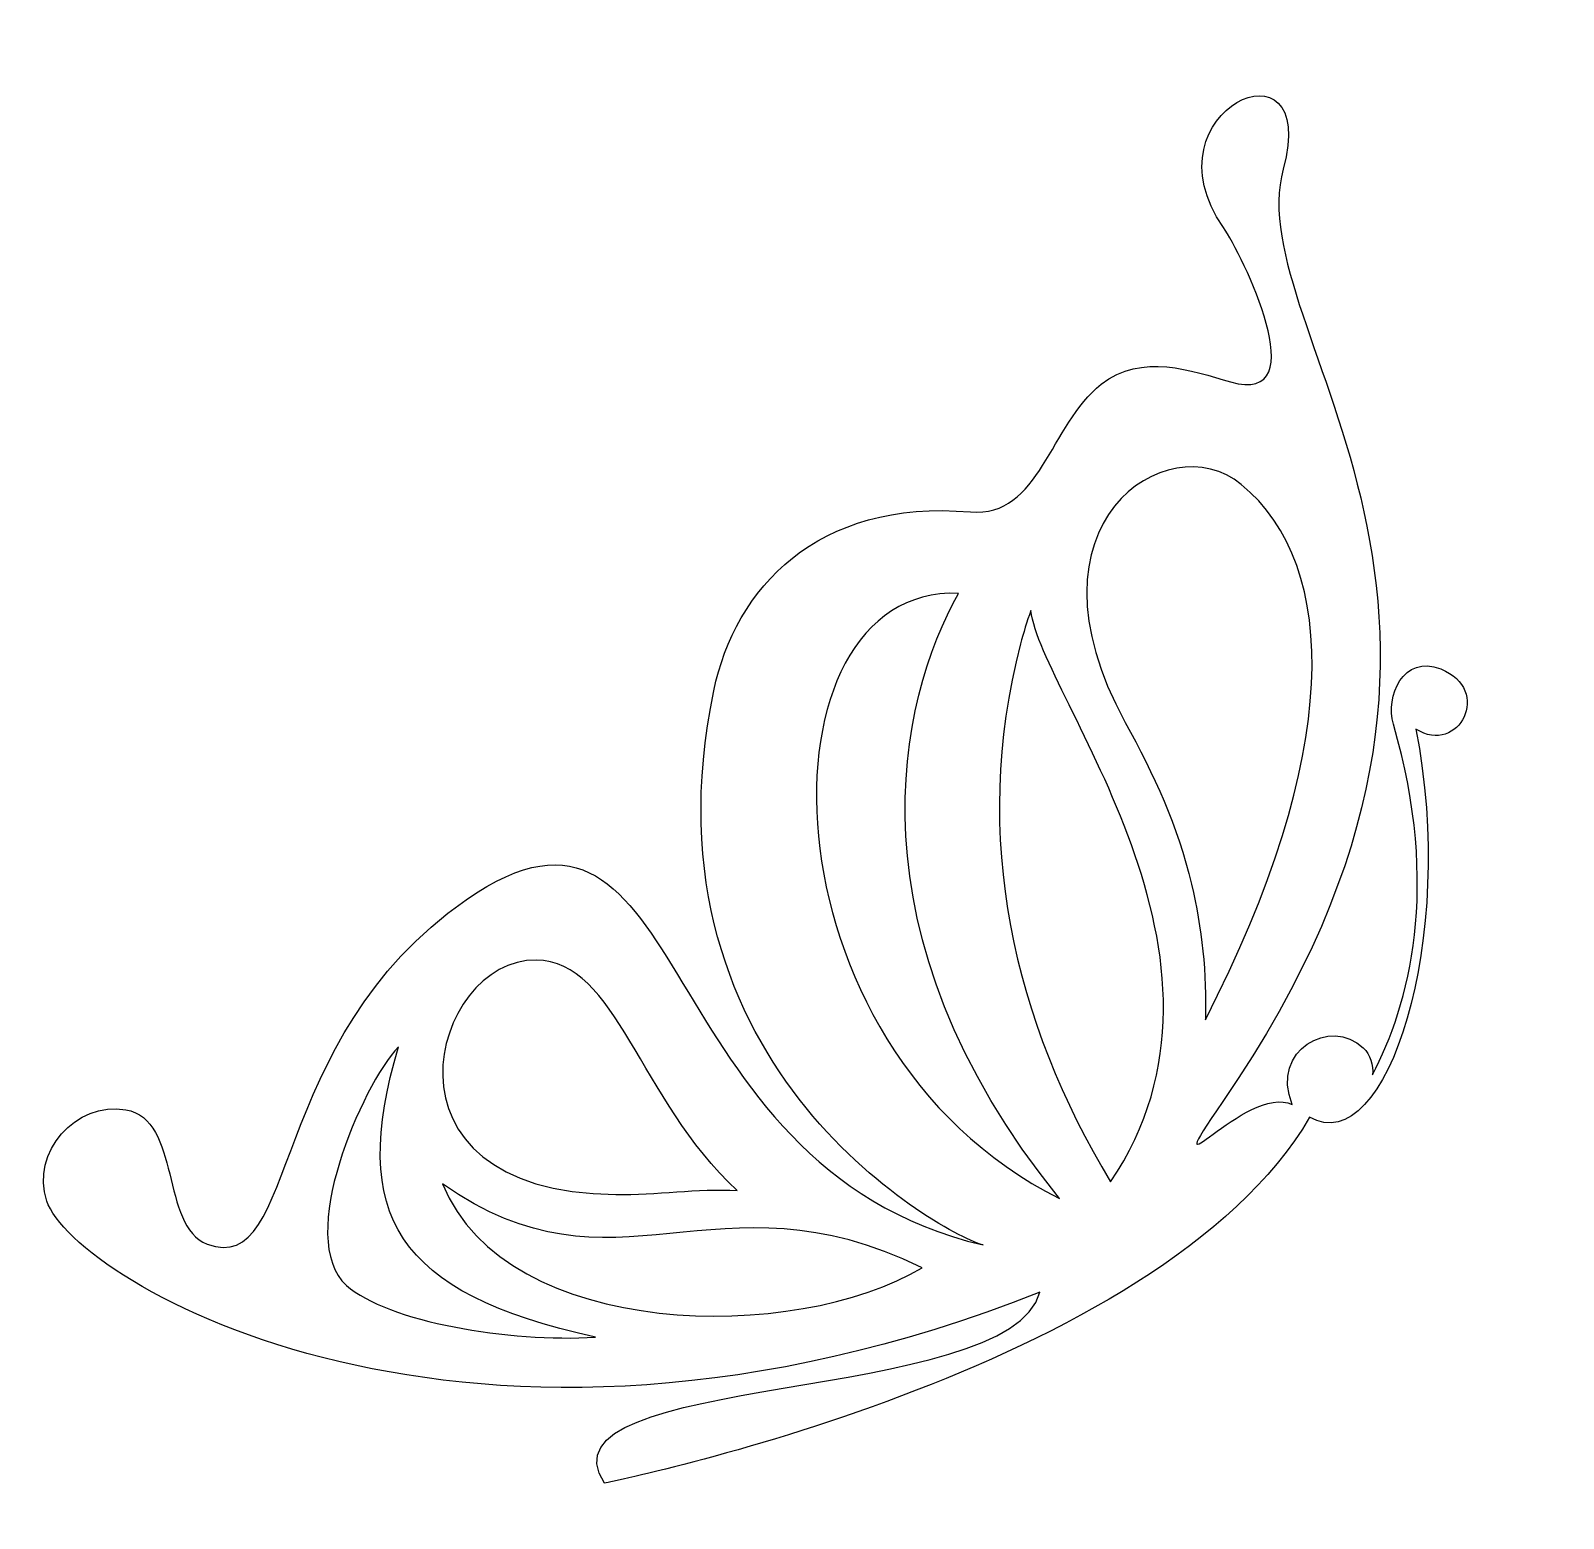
# Model space of a CAD drawing. Header units: centimetres. Extents: x -10.9 to 12.2, y -11 to 11.4.
import ezdxf

# ---------------------------------------------------------------- set-up
doc = ezdxf.new("R2010")
doc.units = ezdxf.units.CM
doc.header["$MEASUREMENT"] = 0
doc.layers.add('Layer 1', color=7, linetype='Continuous')

msp = doc.modelspace()

# ---------------------------------------------------------------- linework, layer by layer
at = {"layer": 'Layer 1'}
for points, knots in [([(-10.69036, -6.25438), (-10.28706, -7.46538), (-4.34269, -11.04389), (4.2935, -7.63185), (4.2935, -7.63185), (3.84135, -9.3454), (-3.39357, -8.82189), (-2.27478, -10.51152), (-2.27478, -10.51152), (-2.27478, -10.51152), (6.12595, -8.8457), (8.36306, -4.99027), (8.36306, -4.99027), (9.5259, -5.65654), (10.59667, -2.28557), (9.96448, 0.86911), (9.96448, 0.86911), (10.61967, 0.45713), (11.1269, 1.46601), (10.34154, 1.77533), (10.34154, 1.77533), (9.77409, 1.99893), (9.50694, 1.35951), (9.62761, 0.94234), (9.62761, 0.94234), (10.34667, -1.54392), (9.8606, -3.28324), (9.3136, -4.35054), (9.3136, -4.35054), (9.3254, -4.19793), (9.28357, -4.04971), (9.17205, -3.94313), (9.17205, -3.94313), (8.68463, -3.47762), (7.76788, -3.96702), (8.1011, -4.79982), (8.1011, -4.79982), (7.41107, -4.46674), (5.96239, -6.3366), (7.05404, -4.75222), (7.05404, -4.75222), (12.19167, 2.70379), (7.28915, 6.83081), (7.96503, 9.32134), (7.96503, 9.32134), (8.53185, 11.40972), (5.83617, 10.20719), (7.06291, 8.43758), (7.06291, 8.43758), (7.32792, 8.05502), (8.48878, 5.73312), (7.1675, 6.10853), (7.1675, 6.10853), (6.58743, 6.27334), (5.83673, 6.55605), (5.2181, 6.07196), (5.2181, 6.07196), (4.44525, 5.46665), (4.295, 4.0566), (3.2459, 4.14579), (3.2459, 4.14579), (0.92513, 4.34306), (-0.30457, 2.9917), (-0.62652, 1.44498), (-0.62652, 1.44498), (-1.8226, -4.30018), (2.92617, -6.79833), (3.43682, -6.918), (3.43682, -6.918), (-1.6776, -5.71782), (-0.925, 0.67504), (-4.36262, -1.70785), (-4.36262, -1.70785), (-7.40364, -3.81565), (-6.87246, -7.43179), (-8.27091, -6.90334), (-8.27091, -6.90334), (-8.9815, -6.63487), (-8.65733, -5.02557), (-9.4972, -4.87721), (-9.4972, -4.87721), (-10.25308, -4.74416), (-10.93364, -5.52461), (-10.69036, -6.25438), (-10.69036, -6.25438), (-10.69036, -6.25438), (-10.69036, -6.25438), (-10.69036, -6.25438)], [0, 0, 0, 0, 0.04347826, 0.04347826, 0.04347826, 0.04347826, 0.08695652, 0.08695652, 0.08695652, 0.08695652, 0.13043478, 0.13043478, 0.13043478, 0.13043478, 0.17391304, 0.17391304, 0.17391304, 0.17391304, 0.2173913, 0.2173913, 0.2173913, 0.2173913, 0.26086957, 0.26086957, 0.26086957, 0.26086957, 0.30434783, 0.30434783, 0.30434783, 0.30434783, 0.34782609, 0.34782609, 0.34782609, 0.34782609, 0.39130435, 0.39130435, 0.39130435, 0.39130435, 0.43478261, 0.43478261, 0.43478261, 0.43478261, 0.47826087, 0.47826087, 0.47826087, 0.47826087, 0.52173913, 0.52173913, 0.52173913, 0.52173913, 0.56521739, 0.56521739, 0.56521739, 0.56521739, 0.60869565, 0.60869565, 0.60869565, 0.60869565, 0.65217391, 0.65217391, 0.65217391, 0.65217391, 0.69565217, 0.69565217, 0.69565217, 0.69565217, 0.73913043, 0.73913043, 0.73913043, 0.73913043, 0.7826087, 0.7826087, 0.7826087, 0.7826087, 0.82608696, 0.82608696, 0.82608696, 0.82608696, 0.86956522, 0.86956522, 0.86956522, 0.86956522, 0.91304348, 0.91304348, 0.91304348, 0.91304348, 1, 1, 1, 1]), ([(6.58143, -1.47418), (6.37307, -0.59217), (6.01758, 0.17804), (5.58138, 0.96986), (5.58138, 0.96986), (3.92628, 3.97553), (6.22503, 5.46997), (7.3302, 4.56221), (7.3302, 4.56221), (8.83721, 3.32497), (8.8343, 0.4581), (6.79005, -3.51856), (6.79005, -3.51856), (6.81556, -2.82752), (6.73603, -2.12844), (6.58143, -1.47418), (6.58143, -1.47418), (6.58143, -1.47418), (6.58143, -1.47418), (6.58143, -1.47418)], [0, 0, 0, 0, 0.16666667, 0.16666667, 0.16666667, 0.16666667, 0.33333333, 0.33333333, 0.33333333, 0.33333333, 0.5, 0.5, 0.5, 0.5, 0.66666667, 0.66666667, 0.66666667, 0.66666667, 1, 1, 1, 1]), ([(3.06626, 2.91698), (2.16562, 1.3149), (1.34393, -2.20654), (4.5888, -6.21546), (4.5888, -6.21546), (0.01376, -3.92792), (-0.02551, 3.03654), (3.06626, 2.91698), (3.06626, 2.91698), (3.06626, 2.91698), (3.06626, 2.91698), (3.06626, 2.91698)], [0, 0, 0, 0, 0.25, 0.25, 0.25, 0.25, 0.5, 0.5, 0.5, 0.5, 1, 1, 1, 1]), ([(5.36022, -5.96442), (3.90779, -3.55071), (3.23966, -0.77419), (4.00193, 2.15522), (4.00193, 2.15522), (4.045, 2.32021), (4.09747, 2.48836), (4.15833, 2.65639), (4.15833, 2.65639), (4.31768, 1.35403), (7.64323, -2.59773), (5.36022, -5.96442), (5.36022, -5.96442), (5.36022, -5.96442), (5.36022, -5.96442), (5.36022, -5.96442)], [0, 0, 0, 0, 0.2, 0.2, 0.2, 0.2, 0.4, 0.4, 0.4, 0.4, 0.6, 0.6, 0.6, 0.6, 1, 1, 1, 1]), ([(-0.27257, -6.09502), (-0.87632, -6.06253), (-1.49217, -6.16304), (-2.1065, -6.15677), (-2.1065, -6.15677), (-5.89438, -6.11896), (-4.87708, -2.59773), (-3.30885, -2.6176), (-3.30885, -2.6176), (-2.08362, -2.63324), (-1.768, -4.70911), (-0.27257, -6.09502), (-0.27257, -6.09502), (-0.27257, -6.09502), (-0.27257, -6.09502), (-0.27257, -6.09502)], [0, 0, 0, 0, 0.2, 0.2, 0.2, 0.2, 0.4, 0.4, 0.4, 0.4, 0.6, 0.6, 0.6, 0.6, 1, 1, 1, 1]), ([(-5.38581, -3.92792), (-6.12913, -6.47115), (-5.42492, -7.64479), (-2.41213, -8.31), (-2.41213, -8.31), (-3.70335, -8.38829), (-5.55385, -8.08066), (-6.16823, -7.52749), (-6.16823, -7.52749), (-6.95079, -6.82329), (-5.93349, -4.51504), (-5.38581, -3.92792)], [0, 0, 0, 0, 0.25, 0.25, 0.25, 0.25, 0.5, 0.5, 0.5, 0.5, 1, 1, 1, 1]), ([(-4.7181, -5.99638), (-2.09915, -7.8405), (-0.61243, -5.72759), (2.51608, -7.26172), (2.51608, -7.26172), (0.62066, -8.40187), (-3.75475, -8.36486), (-4.7181, -5.99638), (-4.7181, -5.99638), (-4.7181, -5.99638), (-4.7181, -5.99638), (-4.7181, -5.99638)], [0, 0, 0, 0, 0.25, 0.25, 0.25, 0.25, 0.5, 0.5, 0.5, 0.5, 1, 1, 1, 1])]:
    msp.add_open_spline(points, degree=3, knots=knots, dxfattribs=at)

doc.saveas('drawing.dxf')
